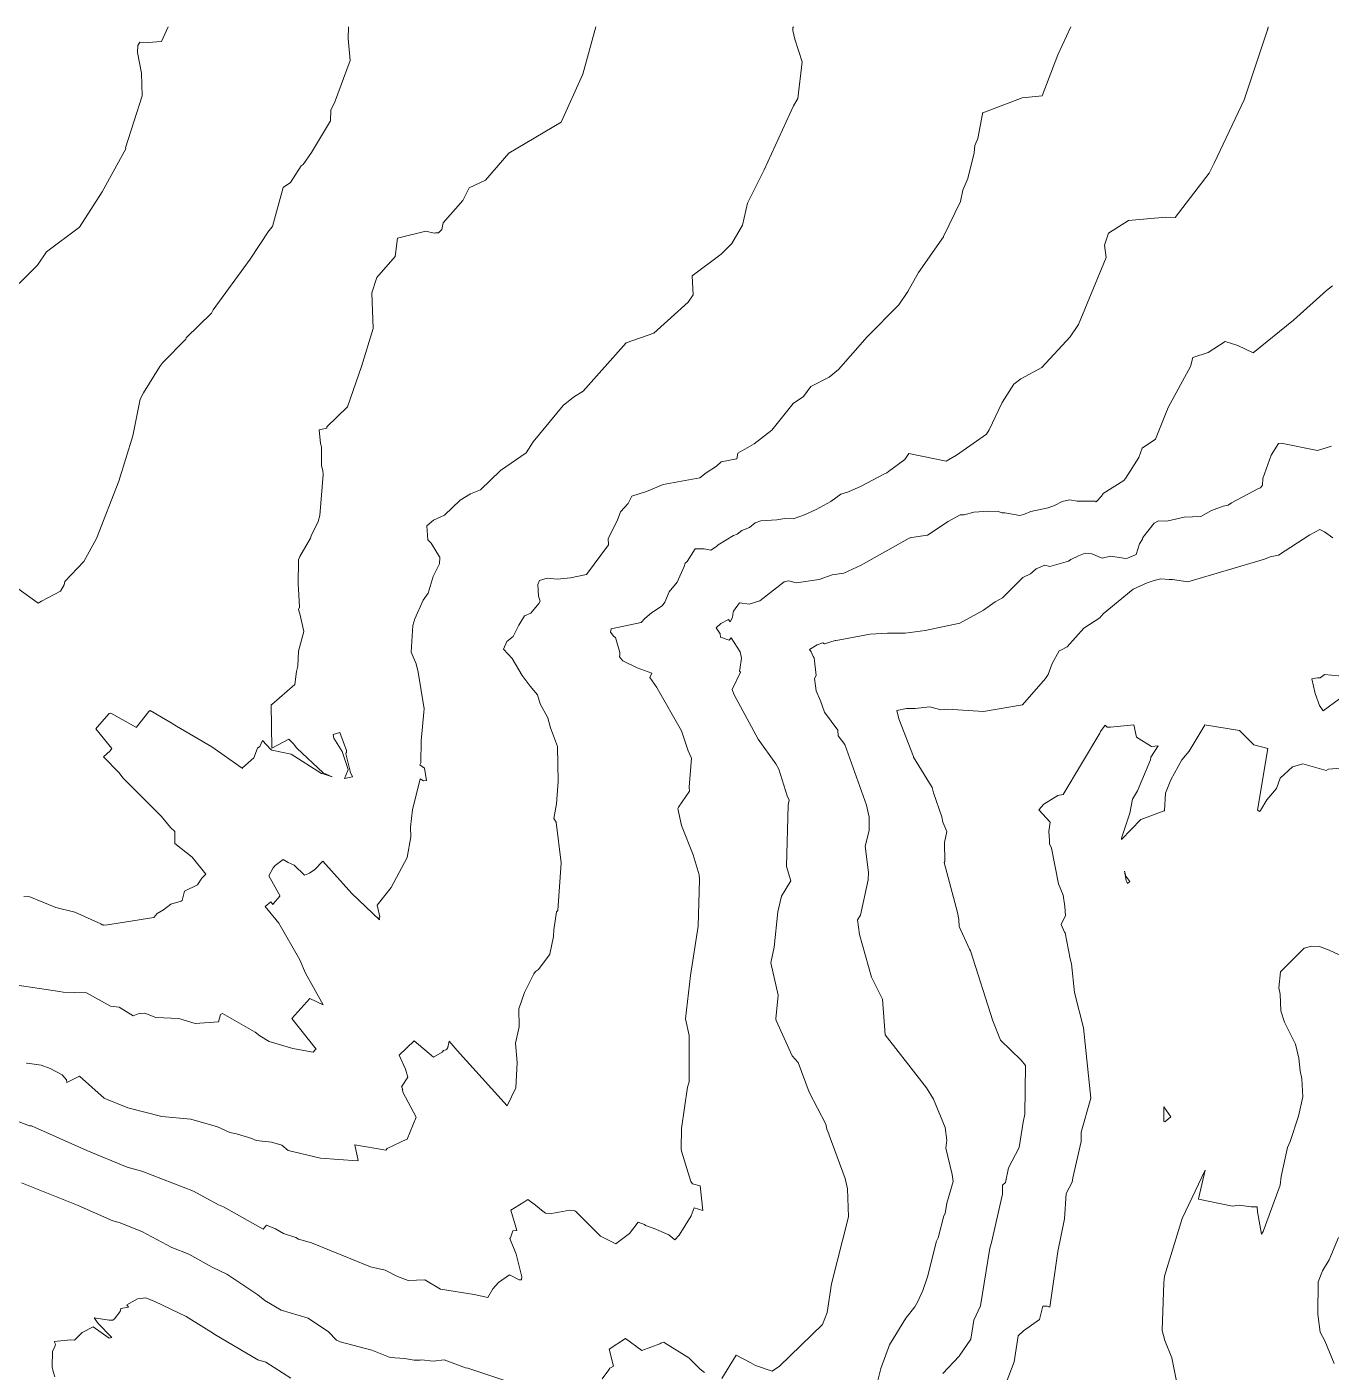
# Model space of a CAD drawing. Header units: metres. Extents: x 809241 to 811075, y 9156873 to 9158251.
# Drawn here: x 810128.2 to 810369.7, y 9158000.1 to 9158249.2 of the extents above; entities that cross this region are included whole.
import ezdxf

# ---------------------------------------------------------------- set-up
doc = ezdxf.new("R2010")
doc.units = ezdxf.units.M
doc.layers.add('C-TOPO-MAJR', color=9, linetype='Continuous')

msp = doc.modelspace()

# ---------------------------------------------------------------- linework, layer by layer
at = {"layer": 'C-TOPO-MAJR', "color": 9, "linetype": 'Continuous', "lineweight": 5}
for points, elevation in [([(810118.94, 9158150.63), (810130.27, 9158142.49), (810130.3, 9158142.5), (810130.87, 9158142.89), (810134.43, 9158144.73), (810135.11, 9158145.89), (810135.21, 9158146.53), (810138.74, 9158150.19), (810141.06, 9158154.46), (810145.2, 9158165.09), (810147.78, 9158173.47), (810149.17, 9158180.24), (810149.79, 9158181.46), (810152.8, 9158186.3), (810153.36, 9158187.03), (810157.63, 9158191.39), (810157.66, 9158191.61), (810162.34, 9158196.19), (810162.65, 9158196.83), (810169.51, 9158206.19), (810172.97, 9158211.43), (810173.64, 9158212.26), (810175.65, 9158219.49), (810176.97, 9158220.37), (810178.96, 9158223.46), (810179.35, 9158223.75), (810180.89, 9158225.97), (810184.39, 9158231.8), (810184.44, 9158233.87), (810185.14, 9158235.14), (810188.03, 9158242.96), (810187.68, 9158247.04), (810187.74, 9158249.2)], 2670), ([(810358.03, 9158249.2), (810357.92, 9158248.77), (810357.91, 9158248.74), (810357.89, 9158248.67), (810353.58, 9158235.68), (810348.02, 9158223.98), (810347.06, 9158222.12), (810340.8, 9158213.92), (810339.04, 9158213.94), (810332.16, 9158213.36), (810328.43, 9158210.98), (810327.68, 9158208.79), (810328.02, 9158206.52), (810322.88, 9158194.11), (810321.36, 9158191.84), (810316.09, 9158186.13), (810312.19, 9158184.04), (810310.89, 9158183.04), (810308.74, 9158179.67), (810306.35, 9158174.62), (810305.88, 9158173.79), (810300.3, 9158169.87), (810298.38, 9158168.8), (810291.48, 9158170.19), (810290.74, 9158169.12), (810287.73, 9158166.9), (810287.39, 9158166.6), (810286.97, 9158166.46), (810282.65, 9158164.18), (810280.29, 9158163.14), (810278.87, 9158162.69), (810277.03, 9158161.35), (810274.31, 9158159.84), (810272.13, 9158158.84), (810270.08, 9158158.08), (810268.54, 9158158.17), (810267.06, 9158157.91), (810264.1, 9158157.71), (810263.04, 9158157.36), (810261.96, 9158156.5), (810260.54, 9158155.92), (810259.71, 9158155.29), (810258.99, 9158155.05), (810256.17, 9158153.32), (810255.85, 9158153), (810254.8, 9158152.29), (810253.56, 9158152.54), (810251.93, 9158152.55), (810250.42, 9158150.22), (810250.08, 9158149.91), (810249.86, 9158149.26), (810248.56, 9158146.4), (810247.1, 9158144.58), (810246.29, 9158142.65), (810245.83, 9158142.03), (810243.86, 9158140.68), (810242.57, 9158139.66), (810241.89, 9158138.91), (810236.36, 9158137.73), (810236.22, 9158137.14), (810236.86, 9158136.3), (810237.17, 9158136.15), (810237.94, 9158133.39), (810237.94, 9158132.97), (810237.88, 9158132.57), (810238.5, 9158131.82), (810241.17, 9158130.5), (810243.89, 9158129.56), (810243.5, 9158128.75), (810244.8, 9158126.89), (810244.9, 9158126.77), (810249.39, 9158118.88), (810250.63, 9158115.18), (810251.26, 9158113.78), (810250.8, 9158108.42), (810250.84, 9158107.68), (810248.83, 9158104.75), (810248.72, 9158104.46), (810249.36, 9158101.33), (810251.57, 9158095.87), (810252.68, 9158092.17), (810252.73, 9158091.26), (810252.48, 9158082.68), (810251.04, 9158073.55), (810250.15, 9158065.55), (810250.81, 9158062.44), (810250.78, 9158053.85), (810250.47, 9158052.85), (810249.39, 9158045.2), (810249.34, 9158041.44), (810249.41, 9158041.02), (810251.1, 9158035.43), (810251.44, 9158034.97), (810252.84, 9158034.62), (810253.34, 9158030.03), (810251.75, 9158030.56), (810251.15, 9158029.08), (810248.98, 9158025.5), (810248.13, 9158024.63), (810247.06, 9158025.55), (810244.32, 9158026.72), (810242.73, 9158027.27), (810242.54, 9158027.44), (810241.34, 9158027.86), (810239.74, 9158025.75), (810237.31, 9158023.91), (810237.22, 9158023.86), (810234.41, 9158025.3), (810229.97, 9158029.73), (810229.98, 9158029.75), (810229.81, 9158029.88), (810229.61, 9158029.99), (810228.73, 9158030.08), (810225.34, 9158029.49), (810224.18, 9158029.54), (810223.44, 9158030.1), (810222.38, 9158031.03), (810220.92, 9158032.09), (810220.22, 9158031.59), (810217.77, 9158030.12), (810218.92, 9158026.32), (810218.19, 9158026.25), (810218.14, 9158026.26), (810217.74, 9158024.96), (810217.59, 9158024.84), (810218.77, 9158021.95), (810219.85, 9158017.75), (810219.78, 9158017.18), (810219.33, 9158017.21), (810217.51, 9158018.13), (810215.53, 9158016.71), (810214.47, 9158015.54), (810213.5, 9158013.92), (810211.01, 9158014.5), (810204.76, 9158015.45), (810201.86, 9158017.17), (810198.77, 9158017.05), (810196.83, 9158017.79), (810194.52, 9158018.97), (810191.81, 9158019.61), (810180.87, 9158024.05), (810178.45, 9158024.73), (810177.95, 9158025.02), (810175.72, 9158025.8), (810174.23, 9158026.62), (810172.56, 9158027.35), (810171.91, 9158026.61), (810164.56, 9158030.69), (810163.64, 9158031.06), (810159.02, 9158033.6), (810149.45, 9158037.34), (810146.74, 9158038.08), (810139.31, 9158041.16), (810129.06, 9158045.71), (810128.69, 9158045.72), (810120.46, 9158048.87)], 2630), ([(810122.61, 9158072.3), (810134.23, 9158070.61), (810134.92, 9158070.44), (810139.22, 9158070.36), (810143.67, 9158067.88), (810145.26, 9158067.68), (810147.88, 9158066.09), (810148.77, 9158066.44), (810150.05, 9158066.6), (810152.08, 9158065.75), (810156.29, 9158065.58), (810159.35, 9158064.69), (810163.67, 9158064.97), (810164.01, 9158066.34), (810164.39, 9158066.49), (810170.45, 9158063.04), (810171.29, 9158062.36), (810173.06, 9158061.34), (810177.43, 9158060.03), (810181.16, 9158059.36), (810181.59, 9158059.78), (810181.75, 9158059.91), (810177.27, 9158065.56), (810180.6, 9158069.28), (810183.04, 9158068.1), (810179.76, 9158073.97), (810178.72, 9158076.43), (810174.84, 9158083.23), (810172.3, 9158086.35), (810173.33, 9158087.22), (810173.75, 9158086.7), (810173.84, 9158086.89), (810175.03, 9158088.27), (810175.01, 9158088.32), (810175, 9158088.36), (810172.98, 9158092.02), (810173.76, 9158093.51), (810174.17, 9158093.91), (810175.65, 9158095.04), (810176.56, 9158094.5), (810177.65, 9158093.97), (810179.57, 9158092.16), (810180.5, 9158092.49), (810181.52, 9158093.21), (810182.97, 9158094.7), (810188.35, 9158088.74), (810193.46, 9158083.88), (810193.38, 9158084.28), (810193.54, 9158084.42), (810193.04, 9158086.55), (810195.62, 9158089.87), (810198.57, 9158095.42), (810199.28, 9158099.2), (810199.22, 9158101), (810199.57, 9158104.24), (810201.03, 9158109.94), (810201.63, 9158109.61), (810202.19, 9158109.66), (810201.81, 9158111.97), (810200.96, 9158112.53), (810201.1, 9158112.92), (810201.17, 9158117), (810201.65, 9158122.31), (810201.76, 9158122.92), (810200.66, 9158129.73), (810200.26, 9158131.25), (810199.33, 9158133.43), (810199.64, 9158138.35), (810200.03, 9158139.59), (810201.54, 9158143.07), (810202.49, 9158144.34), (810203.38, 9158147.44), (810204.61, 9158149.79), (810204.65, 9158150.98), (810204.63, 9158151.02), (810204.61, 9158151.07), (810203.03, 9158153.63), (810202.45, 9158154.2), (810202.24, 9158156.81), (810203.44, 9158157.88), (810205.49, 9158158.82), (810208.43, 9158161.57), (810210.29, 9158162.72), (810212.17, 9158163.49), (810215.9, 9158167.06), (810220.62, 9158170.35), (810221.93, 9158172.37), (810227.47, 9158179.08), (810229.36, 9158180.63), (810231.19, 9158181.77), (810239.14, 9158190.68), (810244.29, 9158192.47), (810250.61, 9158198.22), (810251.53, 9158199.58), (810251.38, 9158203.09), (810256.76, 9158207.09), (810258.69, 9158209.08), (810260.66, 9158212.51), (810261.62, 9158216.59), (810264.71, 9158222.72), (810270.1, 9158234.59), (810270.94, 9158235.97), (810271.72, 9158242.74), (810270.37, 9158246.94), (810269.99, 9158248.54), (810269.98, 9158249.04), (810270.12, 9158249.2)], 2650), ([(810123.38, 9158198.34), (810130.13, 9158205.1), (810131.82, 9158207.54), (810137.92, 9158212.12), (810142.14, 9158218.67), (810146.53, 9158226.62), (810146.42, 9158226.79), (810149.5, 9158236.44), (810149.38, 9158240.63), (810148.67, 9158244.44), (810148.73, 9158245.77), (810149.08, 9158246.37), (810150.55, 9158246.33), (810153.09, 9158246.48), (810153.12, 9158246.51), (810154.32, 9158249.2)], 2680), ([(810127.65, 9158088.19), (810128.72, 9158088.14), (810133.55, 9158086.15), (810137.05, 9158085.27), (810141.85, 9158083.12), (810142.14, 9158082.93), (810142.32, 9158082.86), (810142.37, 9158082.91), (810142.75, 9158082.89), (810151.68, 9158084.3), (810152.28, 9158085.06), (810153.46, 9158085.71), (810154.82, 9158086.75), (810156.77, 9158087.29), (810156.92, 9158087.45), (810157.37, 9158089.17), (810159.79, 9158090.34), (810160.6, 9158091.59), (810161.33, 9158092.34), (810158.79, 9158095.47), (810155.56, 9158097.98), (810155.57, 9158100.24), (810154.76, 9158100.94), (810153.09, 9158102.99), (810145.94, 9158110.14), (810145.26, 9158111.05), (810142.39, 9158114.05), (810143.6, 9158115.18), (810143.89, 9158115.6), (810140.95, 9158119.21), (810141.19, 9158119.54), (810143.39, 9158122.04), (810143.72, 9158122.11), (810148.45, 9158119.47), (810148.49, 9158119.51), (810150.78, 9158122.44), (810150.98, 9158122.6), (810154.92, 9158120.35), (810155.87, 9158119.69), (810162.45, 9158115.87), (810168.04, 9158111.94), (810168.12, 9158111.91), (810168.13, 9158112.03), (810170.2, 9158113.84), (810170.88, 9158115.66), (810171.3, 9158115.93), (810171.81, 9158117.07), (810173.38, 9158115.38), (810173.55, 9158115.28), (810177.11, 9158114.56), (810182.75, 9158110.98), (810182.83, 9158110.97), (810183.05, 9158110.88), (810184.72, 9158110.32), (810183.02, 9158111.07), (810178.14, 9158115.67), (810177.54, 9158116.45), (810176.7, 9158117.33), (810173.56, 9158115.65), (810173.44, 9158123.73), (810173.51, 9158123.71), (810173.51, 9158123.72), (810177.77, 9158127.45), (810178.09, 9158129.85), (810178.38, 9158130.8), (810178.5, 9158133.61), (810179.47, 9158137.26), (810178.81, 9158140.3), (810178.49, 9158141.33), (810178.63, 9158141.75), (810178.5, 9158145.16), (810178.39, 9158145.89), (810178.46, 9158150.52), (810178.71, 9158151.12), (810180.69, 9158154.53), (810180.83, 9158154.94), (810182.13, 9158157.63), (810182.41, 9158158.7), (810183.05, 9158166.34), (810182.97, 9158167.05), (810182.71, 9158167.9), (810182.75, 9158171.44), (810182.53, 9158172.05), (810182.32, 9158174.62), (810183.72, 9158174.91), (810183.73, 9158175.12), (810187.5, 9158178.8), (810187.52, 9158178.85), (810190.14, 9158186.33), (810192.32, 9158193.34), (810192.05, 9158199.93), (810192.99, 9158202.77), (810196.38, 9158206.66), (810196.83, 9158210.08), (810202.05, 9158211.4), (810203.58, 9158211.03), (810203.82, 9158211.09), (810204.4, 9158211.08), (810205.01, 9158211.71), (810205.23, 9158212.95), (810208.92, 9158217.03), (810210.06, 9158219.42), (810213.12, 9158220.82), (810217.43, 9158225.83), (810227.08, 9158231.55), (810231.13, 9158240.47), (810233.55, 9158249.2)], 2660), ([(810128.14, 9158057.34), (810128.25, 9158057.31), (810130.86, 9158056.95), (810132.51, 9158056.34), (810134.7, 9158055.16), (810135.5, 9158054.23), (810135.61, 9158053.75), (810137.92, 9158054.9), (810142.49, 9158050.84), (810142.6, 9158050.78), (810146.9, 9158049.03), (810153.14, 9158047.47), (810158.53, 9158046.92), (810163.45, 9158045.55), (810165.77, 9158044.49), (810167.02, 9158044.24), (810169.86, 9158043.39), (810170.61, 9158043.03), (810173.5, 9158042.67), (810175.4, 9158042.11), (810176.58, 9158041.16), (810182.55, 9158039.75), (810189.34, 9158039.21), (810189.52, 9158039.27), (810188.93, 9158042.17), (810194.62, 9158041.24), (810194.88, 9158041.54), (810198.53, 9158043.24), (810198.58, 9158043.26), (810200.25, 9158047.33), (810197.77, 9158051.98), (810197.79, 9158052.14), (810197.64, 9158052.51), (810197.79, 9158052.5), (810197.56, 9158052.95), (810197.67, 9158053.1), (810198.71, 9158054.72), (810198.29, 9158056.19), (810197.12, 9158058.8), (810199.89, 9158061.46), (810203.49, 9158058.44), (810205.08, 9158059.34), (810205.3, 9158059.68), (810205.78, 9158059.76), (810205.96, 9158059.91), (810206.12, 9158060.23), (810206.4, 9158061.4), (810207.87, 9158059.64), (810217.1, 9158049.39), (810218.71, 9158052.77), (810218.95, 9158057.44), (810218.68, 9158061.03), (810219.36, 9158064.04), (810219.24, 9158067.35), (810220.34, 9158070.41), (810222.06, 9158073.83), (810222.38, 9158074.27), (810222.88, 9158074.66), (810224.9, 9158077.29), (810224.98, 9158077.5), (810225.71, 9158080.8), (810225.77, 9158082.01), (810226.24, 9158085.32), (810226.51, 9158085.6), (810227.11, 9158094.44), (810226.19, 9158101.95), (810225.76, 9158102.62), (810226.24, 9158105.33), (810226.58, 9158109.49), (810226.45, 9158115.98), (810225.16, 9158119.39), (810224.63, 9158121.24), (810223.24, 9158123.87), (810222.74, 9158125.52), (810221.34, 9158127.11), (810219.91, 9158129.12), (810218.04, 9158132.27), (810216.45, 9158133.95), (810217.03, 9158135.37), (810218.24, 9158136.34), (810219.25, 9158138.43), (810220.32, 9158140.18), (810221.5, 9158140.66), (810222.96, 9158142.45), (810223.23, 9158142.87), (810222.91, 9158143.77), (810222.8, 9158145.94), (810223.1, 9158146.72), (810224.52, 9158147.12), (810226.37, 9158146.94), (810228.83, 9158147.2), (810231.8, 9158147.82), (810235.9, 9158153.3), (810235.82, 9158154.49), (810237.48, 9158157.75), (810238.08, 9158159.39), (810239.53, 9158160.95), (810240.2, 9158162.3), (810242.89, 9158163.16), (810246.01, 9158164.47), (810252.78, 9158165.73), (810253.94, 9158166.63), (810255.88, 9158167.85), (810256.73, 9158168.65), (810259.65, 9158169.21), (810259.82, 9158170.28), (810262.87, 9158171.97), (810266.09, 9158174.54), (810270.06, 9158179.47), (810271.99, 9158180.78), (810273.31, 9158182.63), (810276.72, 9158184.33), (810278.46, 9158185.76), (810283.75, 9158191.8), (810289.6, 9158197.74), (810291.32, 9158200.23), (810293.29, 9158203.75), (810297.87, 9158210.3), (810297.9, 9158210.36), (810301.02, 9158216.89), (810301.47, 9158218.98), (810302.39, 9158221.13), (810303.56, 9158225.89), (810303.68, 9158227.21), (810304.25, 9158228.52), (810305.1, 9158233.09), (810305.11, 9158233.24), (810305.16, 9158233.3), (810312.48, 9158236.07), (810316.14, 9158236.45), (810319.09, 9158244.01), (810321.46, 9158249.2)], 2640), ([(810256.88, 9157998.92), (810259.53, 9158003.24), (810262.25, 9158001.83), (810263.06, 9158001.32), (810266.18, 9158000.29), (810267.52, 9158001.19), (810275.49, 9158008.9), (810276.35, 9158011.16), (810277.16, 9158016.46), (810280.33, 9158028.85), (810280.11, 9158034.05), (810279.71, 9158035.97), (810276.74, 9158043.99), (810276.68, 9158044.2), (810276.65, 9158044.22), (810276.3, 9158045.1), (810276.12, 9158046.02), (810273.04, 9158051.95), (810270.98, 9158057.42), (810269.85, 9158058.65), (810266.89, 9158065.19), (810266.86, 9158065.52), (810267.28, 9158069.92), (810265.95, 9158075.92), (810266.52, 9158078.77), (810267.21, 9158085.32), (810267.88, 9158088.24), (810269.64, 9158091.09), (810268.82, 9158093.71), (810269.16, 9158105.09), (810269.29, 9158106.02), (810268.97, 9158106.79), (810267.39, 9158111.75), (810266.88, 9158112.76), (810263.55, 9158117.31), (810259.06, 9158125.66), (810258.76, 9158126.53), (810260.28, 9158129.7), (810260.1, 9158129.92), (810260.2, 9158130.22), (810260.48, 9158132.32), (810260.24, 9158133.47), (810258.56, 9158136.07), (810258.21, 9158135.62), (810256.63, 9158136.17), (810256.56, 9158136.83), (810255.82, 9158137.9), (810256.67, 9158138.74), (810258.06, 9158139.47), (810258.4, 9158139.02), (810258.82, 9158139.87), (810258.94, 9158140.81), (810259.02, 9158141.02), (810260.1, 9158142.58), (810261.94, 9158142.3), (810263.89, 9158142.91), (810268.4, 9158146.44), (810269.27, 9158146.6), (810270.61, 9158146.29), (810274.9, 9158146.85), (810277.3, 9158147.74), (810279.44, 9158148.07), (810282.66, 9158149.51), (810283.07, 9158149.79), (810291.55, 9158154.5), (810291.72, 9158154.58), (810291.77, 9158154.61), (810291.96, 9158154.67), (810294.94, 9158155.07), (810298.77, 9158157.61), (810301, 9158158.87), (810301.75, 9158158.83), (810303.5, 9158159.35), (810306.29, 9158159.56), (810308, 9158159.44), (810308.74, 9158159.22), (810309.26, 9158159.25), (810312.01, 9158158.75), (810312.91, 9158159), (810314.04, 9158159.45), (810317.29, 9158160.13), (810318.47, 9158160.59), (810319.87, 9158161.33), (810321.23, 9158161.65), (810322.65, 9158161.36), (810325.99, 9158161.36), (810326.07, 9158161.34), (810326.16, 9158161.28), (810326.2, 9158161.35), (810327.14, 9158162.28), (810327.43, 9158162.8), (810331.26, 9158165.2), (810331.61, 9158165.57), (810334.03, 9158169.44), (810334.7, 9158171.18), (810337.12, 9158172.85), (810339.47, 9158178.7), (810343.64, 9158186.29), (810344.08, 9158188.01), (810346.91, 9158188.9), (810350.05, 9158190.97), (810352.39, 9158190.18), (810355.2, 9158188.85), (810362.71, 9158194.91), (810368.82, 9158200.42), (810369.93, 9158201.26)], 2620), ([(810285.58, 9157997.79), (810286.32, 9158000.81), (810287.92, 9158005.15), (810290.92, 9158010.08), (810292.57, 9158012.21), (810293.07, 9158013.07), (810294.04, 9158015.23), (810294.91, 9158017.74), (810296.6, 9158024.33), (810296.91, 9158024.98), (810297.96, 9158029.03), (810298.18, 9158029.51), (810298.53, 9158031.38), (810299.69, 9158035.39), (810299.5, 9158036.71), (810298.3, 9158041.56), (810298.52, 9158043.09), (810298.2, 9158045.39), (810296.03, 9158050.66), (810294.72, 9158052.76), (810287.08, 9158062.54), (810286.62, 9158069.15), (810284.58, 9158073.22), (810282.35, 9158081.12), (810281.98, 9158083.87), (810282.53, 9158084.71), (810283.97, 9158091.28), (810284.01, 9158092.64), (810283.4, 9158097.52), (810284.13, 9158100.42), (810284.14, 9158102.9), (810283.66, 9158105.07), (810279.63, 9158116.35), (810278.37, 9158117.93), (810278.31, 9158118.97), (810275.85, 9158122.34), (810275.14, 9158124.42), (810274.31, 9158126.24), (810273.98, 9158128.52), (810274.34, 9158129.13), (810273.95, 9158132.36), (810273.75, 9158132.61), (810273.39, 9158133.47), (810273.07, 9158133.9), (810274.53, 9158134.79), (810275.53, 9158135.14), (810275.88, 9158134.96), (810277.84, 9158135.56), (810277.95, 9158135.61), (810278.42, 9158135.65), (810284.31, 9158136.76), (810287.5, 9158136.91), (810287.56, 9158136.94), (810287.65, 9158136.93), (810290.7, 9158136.97), (810290.73, 9158136.97), (810290.78, 9158136.97), (810294.51, 9158137.44), (810300.94, 9158138.81), (810305.29, 9158141.2), (810307.48, 9158142.77), (810308.8, 9158143.51), (810312.58, 9158147.27), (810313.99, 9158147.94), (810315.03, 9158148.87), (810316.64, 9158149.52), (810317.6, 9158149.31), (810321.05, 9158150.27), (810321.5, 9158150.56), (810322.88, 9158151.29), (810324.15, 9158151.76), (810325.38, 9158151.6), (810327.29, 9158150.84), (810328.79, 9158151.18), (810331.65, 9158150.74), (810331.98, 9158150.83), (810333.59, 9158151.53), (810334.18, 9158153.47), (810334.73, 9158154.32), (810334.78, 9158154.68), (810336.89, 9158157.31), (810337.73, 9158157.74), (810339.25, 9158157.68), (810342.47, 9158158.44), (810345.54, 9158158.54), (810347.49, 9158159.68), (810349.7, 9158160.43), (810350.59, 9158160.62), (810351.23, 9158161.05), (810356.2, 9158163.74), (810356.58, 9158163.82), (810356.93, 9158164.32), (810356.99, 9158165.56), (810358.58, 9158169.9), (810359.93, 9158172.04), (810360.44, 9158172.12), (810367.12, 9158170.76), (810369.73, 9158171.58)], 2610), ([(810370, 9158154.62), (810368.43, 9158155.72), (810367.57, 9158156.11), (810365.72, 9158155.17), (810359.91, 9158151.37), (810358.36, 9158151.07), (810357.34, 9158150.65), (810343.15, 9158146.43), (810340.3, 9158146.9), (810339.69, 9158146.85), (810338.12, 9158146.99), (810336.9, 9158146.68), (810335.6, 9158146.24), (810333.01, 9158145.08), (810327.44, 9158140.55), (810326.83, 9158139.8), (810323.85, 9158137.86), (810320.77, 9158134.41), (810319.74, 9158133.85), (810319.28, 9158133.68), (810318.02, 9158131.35), (810317.25, 9158129.28), (810316.78, 9158128.55), (810312.55, 9158123.7), (810305.28, 9158122.44), (810298.64, 9158122.86), (810297.42, 9158122.77), (810295.36, 9158123.33), (810292.65, 9158122.98), (810291.06, 9158122.99), (810289.23, 9158122.61), (810289.62, 9158121.07), (810292.33, 9158114.09), (810292.34, 9158114.01), (810295.8, 9158108.36), (810296.05, 9158107.4), (810297.6, 9158102.94), (810297.78, 9158101.92), (810298.54, 9158100.23), (810298.06, 9158098.17), (810298.13, 9158094.63), (810298.04, 9158094.46), (810300.5, 9158085.24), (810300.72, 9158083.92), (810300.79, 9158082.65), (810302.71, 9158078.42), (810302.89, 9158078.09), (810307.02, 9158065.13), (810308.46, 9158061.56), (810312.29, 9158057.86), (810313.05, 9158056.88), (810312.96, 9158047.85), (810312.62, 9158046.4), (810311.9, 9158041.68), (810309.91, 9158037.96), (810309.36, 9158035.21), (810308.83, 9158034.73), (810308.84, 9158033.09), (810306.79, 9158024.14), (810306.47, 9158023.08), (810304.73, 9158012.41), (810303.54, 9158009.74), (810302.93, 9158006.23), (810300.79, 9158003.05), (810297.79, 9157999.84)], 2600), ([(810372.34, 9158128.9), (810368.44, 9158129.26), (810368.4, 9158129.2), (810367.61, 9158128.64), (810367.13, 9158128.64), (810366.07, 9158128.48), (810366.73, 9158125.79), (810367.54, 9158123.54), (810368.19, 9158122.53), (810371.24, 9158124.81)], 2590), ([(810373.47, 9158112.13), (810369.15, 9158111.73), (810368.76, 9158111.49), (810364.4, 9158112.74), (810362.52, 9158112.21), (810360.22, 9158110.11), (810359.53, 9158108.17), (810357.75, 9158106.1), (810356.61, 9158104.08), (810356.39, 9158103.94), (810356.03, 9158104.15), (810357.93, 9158115.56), (810355.37, 9158116.27), (810352.71, 9158118.89), (810346.23, 9158119.97), (810346.19, 9158119.75), (810346.14, 9158119.7), (810343.38, 9158115.06), (810342.03, 9158113.49), (810339.98, 9158109.8), (810339, 9158107.29), (810338.79, 9158104.12), (810338.75, 9158104.07), (810334.44, 9158102.42), (810330.86, 9158098.75), (810330.84, 9158099.01), (810332.37, 9158103.64), (810332.91, 9158106.23), (810333.84, 9158107.77), (810336.21, 9158113.48), (810336.29, 9158113.96), (810337.61, 9158116.06), (810336.4, 9158115.95), (810333.64, 9158117.71), (810333.11, 9158119.99), (810328.83, 9158119.51), (810328.18, 9158119.54), (810327.81, 9158119.89), (810326.98, 9158118.72), (810326.86, 9158118.44), (810320.07, 9158107.09), (810319.09, 9158106.87), (810316.49, 9158105.28), (810315.56, 9158104.21), (810317.65, 9158101.97), (810317.39, 9158100.19), (810317.52, 9158098.62), (810317.52, 9158097.95), (810317.86, 9158097.1), (810319.2, 9158090.52), (810320.05, 9158088.4), (810320.38, 9158086.33), (810320.47, 9158084.68), (810319.69, 9158082.97), (810320.3, 9158081.6), (810320.39, 9158081.45), (810321.35, 9158076.66), (810321.62, 9158075.72), (810322.16, 9158070.4), (810323.8, 9158063.87), (810325.19, 9158050.85), (810323.4, 9158044.55), (810323.39, 9158042.83), (810321.83, 9158036.11), (810321.7, 9158035.26), (810320.59, 9158033.18), (810320.28, 9158028.49), (810319.06, 9158022.45), (810317.57, 9158012.16), (810317.08, 9158012.34), (810316.26, 9158012.33), (810315.66, 9158009.83), (810312.71, 9158007.75), (810311.74, 9158006.84), (810310.99, 9158002.01), (810306.71, 9157990.85)], 2590), ([(810371.17, 9158077.37), (810369.32, 9158078.23), (810367.53, 9158078.92), (810366.04, 9158078.96), (810364.66, 9158078.61), (810360.26, 9158074.24), (810359.96, 9158071.25), (810360.23, 9158070.07), (810360.35, 9158067.01), (810361.02, 9158064.92), (810363.04, 9158060.83), (810363.68, 9158058.27), (810363.93, 9158055.88), (810364.26, 9158054.41), (810364.45, 9158051.1), (810363.64, 9158047.51), (810362.1, 9158042.83), (810361.6, 9158041.7), (810360.42, 9158036.33), (810360.23, 9158034.74), (810357.05, 9158026.17), (810356.75, 9158025.68), (810356.06, 9158029.77), (810355.97, 9158030.71), (810354.84, 9158030.74), (810352.66, 9158031.04), (810351.41, 9158030.87), (810345.09, 9158032.11), (810345.09, 9158032.17), (810346.35, 9158037.49), (810342.06, 9158028.53), (810338.83, 9158017.89), (810338.66, 9158016.63), (810338.38, 9158007.84), (810338.9, 9158005.96), (810340.19, 9158002.77), (810342.16, 9157992.97)], 2580), ([(810127.2, 9158035.17), (810137.65, 9158030.95), (810144.11, 9158028.12), (810145.29, 9158027.79), (810149.44, 9158026.17), (810155.04, 9158023.21), (810158.14, 9158021.96), (810162.46, 9158019.52), (810165.21, 9158018.24), (810170.93, 9158014.41), (810172.23, 9158013.35), (810175.26, 9158011.58), (810180.26, 9158010.11), (810184.05, 9158007.58), (810185.53, 9158006.04), (810185.58, 9158006), (810186.19, 9158005.71), (810192.03, 9158004.17), (810195.43, 9158002.82), (810198.09, 9158002.65), (810199.89, 9158002.31), (810201.01, 9158002.35), (810201.27, 9158002.41), (810203.41, 9158002.17), (810205.47, 9158002.41), (810209.39, 9158000.91), (810209.81, 9158000.84), (810223.59, 9157996.3)], 2620), ([(810371.02, 9158025.04), (810369.3, 9158020.9), (810368.06, 9158018.86), (810367.24, 9158016.85), (810367.23, 9158010.83), (810367.62, 9158007.53), (810368.49, 9158005.88), (810370.22, 9158001.68)], 2570), ([(810133.38, 9157999.27), (810133.06, 9158000.23), (810132.85, 9158001.1), (810132.91, 9158003.98), (810133.37, 9158004.82), (810133.5, 9158005.31), (810133.21, 9158005.81), (810136.31, 9158006.1), (810136.98, 9158006), (810138.41, 9158007.46), (810140.43, 9158008.5), (810143.42, 9158006.41), (810143.91, 9158006.5), (810143.78, 9158006.66), (810141.37, 9158009.13), (810140.64, 9158010.16), (810143.42, 9158009.75), (810144.12, 9158009.76), (810144.41, 9158009.97), (810145.45, 9158011.36), (810145.61, 9158011.89), (810147.02, 9158012.13), (810146.72, 9158012.55), (810148.66, 9158013.69), (810150.22, 9158013.84), (810151.71, 9158013.24), (810151.85, 9158013.16), (810157.7, 9158010.44), (810158.16, 9158010.12), (810162.74, 9158007.25), (810162.99, 9158007.05), (810170.97, 9158002.39), (810172.42, 9158001.96), (810177.03, 9157998.99)], 2610), ([(810234.71, 9157998.87), (810235.96, 9158000.55), (810236.13, 9158000.85), (810236.21, 9158000.88), (810236.79, 9158001.24), (810236, 9158004.39), (810239, 9158006.36), (810242.06, 9158004.12), (810245.38, 9158005.38), (810245.56, 9158005.49), (810246.13, 9158005.66), (810246.27, 9158005.55), (810246.38, 9158005.5), (810250.76, 9158002.76), (810252.86, 9158000.68), (810253.65, 9158000.06)], 2620)]:
    msp.add_lwpolyline(points, dxfattribs=dict(at, elevation=elevation))
for points, elevation in [([(810187.58, 9158111.51), (810186.97, 9158110.01), (810188.48, 9158110.34), (810188.02, 9158111.26), (810188.07, 9158111.36), (810187.22, 9158114.62), (810187.29, 9158114.77), (810187.39, 9158114.83), (810187.34, 9158115.19), (810186.1, 9158118.57), (810184.92, 9158118.2), (810185.02, 9158117.51), (810186.56, 9158115.01), (810187.64, 9158111.7), (810187.58, 9158111.51)], 2660), ([(810331.98, 9158090.56), (810332.39, 9158090.98), (810331.64, 9158091.93), (810331.41, 9158092.84), (810331.73, 9158091.17), (810331.82, 9158090.88), (810331.98, 9158090.56)], 2590), ([(810338.66, 9158046.5), (810338.89, 9158046.43), (810339.97, 9158047.36), (810338.68, 9158049.24), (810338.66, 9158046.5)], 2590)]:
    msp.add_lwpolyline(points, close=True, dxfattribs=dict(at, elevation=elevation))

doc.saveas('drawing.dxf')
